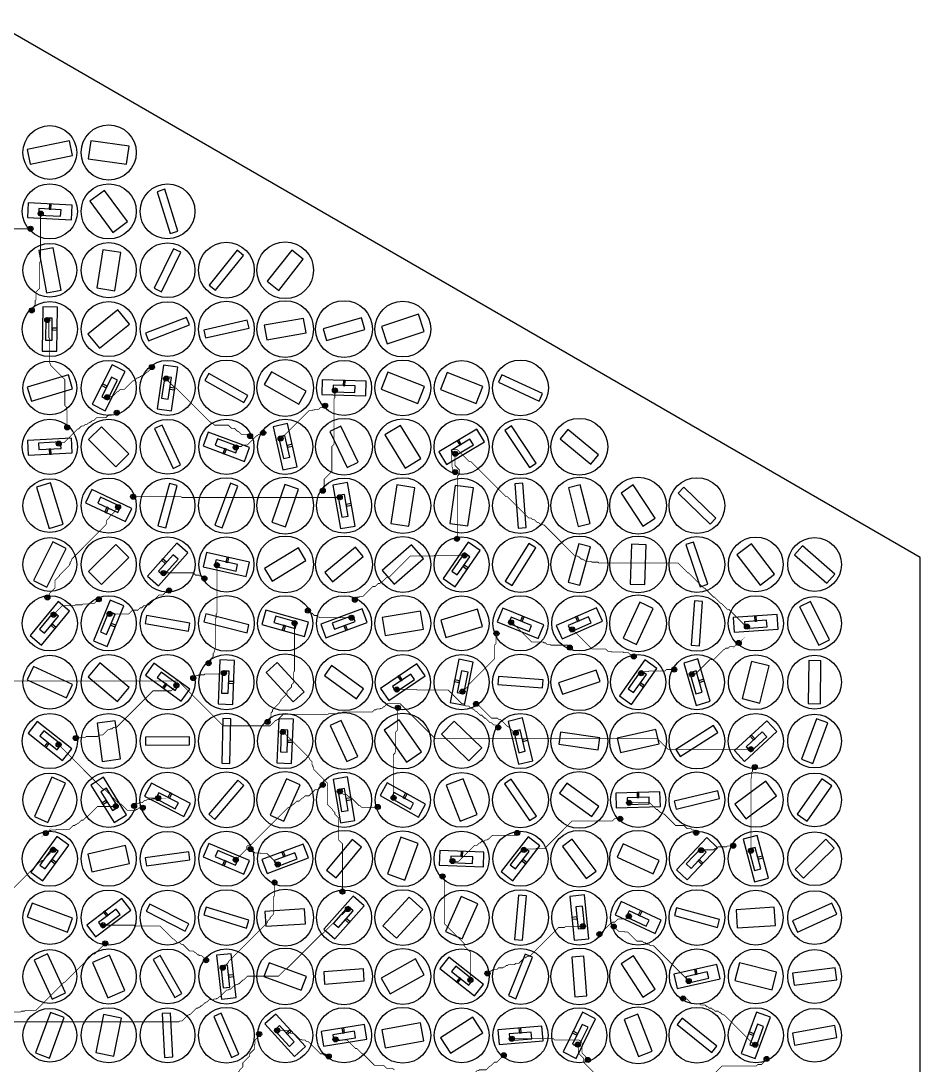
# Model space of a CAD drawing. Header units: millimetres. Extents: x -183 to 183, y -212 to 212.
# Drawn here: x 5.9 to 183.2, y 5.7 to 211.5 of the extents above; entities that cross this region are included whole.
import ezdxf

# ---------------------------------------------------------------- set-up
doc = ezdxf.new("R2010")
doc.units = ezdxf.units.MM
for name, color, linetype in [('ANTIPAD', 8, 'Continuous'), ('BOT_PAD', 40, 'Continuous'), ('BOT_TRACE', 30, 'Continuous'), ('DIODE_SHEET', 6, 'Continuous'), ('OUTLINE', 7, 'Continuous'), ('TOP_DISC', 1, 'Continuous'), ('TOP_ISLAND', 3, 'Continuous'), ('TOP_SLOT', 2, 'Continuous'), ('VIA_DRILL', 5, 'Continuous'), ('VIA_PAD', 4, 'Continuous')]:
    doc.layers.add(name, color=color, linetype=linetype)

msp = doc.modelspace()

# ---------------------------------------------------------------- linework, layer by layer
at = {"layer": 'ANTIPAD'}
for centre in [(9.794, 173.565), (7.783, 170.568), (8.012, 154.472), (11.091, 152.586), (31.734, 143.318), (34.533, 141.038), (67.804, 138.725), (22.87, 137.372), (65.859, 135.684), (24.801, 134.322), (15.036, 131.414), (51.073, 129.725), (53.663, 130.347), (57.093, 129.221), (13.35, 128.222), (48.253, 127.471), (91.539, 126.237), (91.527, 122.627), (65.396, 118.946), (28.028, 117.745), (68.769, 117.661), (25.037, 115.724), (91.881, 109.451), (93.377, 106.165), (34.011, 102.718), (44.547, 104.269), (42.069, 101.644), (35.095, 99.275), (11.121, 97.911), (21.223, 97.538), (71.744, 97.465), (12.328, 94.509), (23.387, 94.648), (62.476, 95.313), (59.857, 92.829), (71.085, 93.915), (102.551, 92.979), (149.06, 92.151), (99.67, 90.804), (114.578, 91.606), (114.113, 88.026), (147.423, 88.934), (126.727, 86.259), (42.901, 84.956), (39.868, 82.016), (45.933, 82.998), (128.193, 82.96), (134.7, 83.671), (138.194, 82.761), (36.553, 80.587), (80.022, 79.765), (92.968, 79.35), (80.223, 76.16), (95.642, 76.925), (54.523, 73.377), (100.016, 72.271), (16.699, 70.192), (57.544, 71.4), (103.465, 71.205), (13.324, 68.91), (149.853, 68.002), (150.6, 64.47), (65.411, 60.968), (68.778, 59.665), (32.977, 58.354), (79.388, 58.409), (125.835, 57.422), (24.587, 56.765), (28.197, 56.822), (29.902, 56.461), (76.258, 56.61), (124.069, 54.273), (10.82, 51.474), (103.77, 51.495), (139.037, 51.531), (146.36, 48.977), (12.225, 48.149), (51.161, 48.319), (105.077, 48.13), (140.032, 48.061), (149.831, 47.984), (48.245, 46.191), (56.522, 45.275), (91.001, 45.94), (89.03, 42.915), (55.887, 41.721), (69.29, 39.924), (70.384, 36.484), (125.762, 35.07), (22.101, 33.303), (116.701, 33.08), (122.778, 33.039), (119.966, 31.54), (22.499, 29.715), (42.398, 26.415), (45.68, 24.912), (94.526, 22.513), (97.898, 23.801), (137.581, 22.289), (136.463, 18.857), (56.409, 12.559), (52.872, 11.839), (67.927, 10.793), (102.671, 10.921), (115.693, 9.768), (150.679, 9.747), (66.596, 7.437), (101.09, 7.676), (117.662, 6.743), (152.943, 6.935)]:
    msp.add_circle(centre, 0.5, dxfattribs=at)
at = {"layer": 'BOT_PAD'}
for centre in [(9.794, 173.565), (7.783, 170.568), (8.012, 154.472), (11.091, 152.586), (31.734, 143.318), (34.533, 141.038), (67.804, 138.725), (22.87, 137.372), (65.859, 135.684), (24.801, 134.322), (15.036, 131.414), (51.073, 129.725), (53.663, 130.347), (13.35, 128.222), (48.253, 127.471), (57.093, 129.221), (91.539, 126.237), (91.527, 122.627), (28.028, 117.745), (65.396, 118.946), (68.769, 117.661), (25.037, 115.724), (91.881, 109.451), (93.377, 106.165), (34.011, 102.718), (44.547, 104.269), (42.069, 101.644), (35.095, 99.275), (11.121, 97.911), (21.223, 97.538), (71.744, 97.465), (12.328, 94.509), (23.387, 94.648), (62.476, 95.313), (59.857, 92.829), (71.085, 93.915), (102.551, 92.979), (99.67, 90.804), (114.578, 91.606), (149.06, 92.151), (147.423, 88.934), (114.113, 88.026), (126.727, 86.259), (42.901, 84.956), (45.933, 82.998), (128.193, 82.96), (134.7, 83.671), (138.194, 82.761), (36.553, 80.587), (39.868, 82.016), (80.022, 79.765), (92.968, 79.35), (80.223, 76.16), (95.642, 76.925), (54.523, 73.377), (100.016, 72.271), (16.699, 70.192), (57.544, 71.4), (103.465, 71.205), (13.324, 68.91), (149.853, 68.002), (150.6, 64.47), (65.411, 60.968), (68.778, 59.665), (32.977, 58.354), (79.388, 58.409), (125.835, 57.422), (24.587, 56.765), (28.197, 56.822), (29.902, 56.461), (76.258, 56.61), (124.069, 54.273), (10.82, 51.474), (103.77, 51.495), (139.037, 51.531), (12.225, 48.149), (51.161, 48.319), (105.077, 48.13), (140.032, 48.061), (146.36, 48.977), (149.831, 47.984), (48.245, 46.191), (56.522, 45.275), (91.001, 45.94), (55.887, 41.721), (89.03, 42.915), (69.29, 39.924), (70.384, 36.484), (125.762, 35.07), (22.101, 33.303), (116.701, 33.08), (122.778, 33.039), (119.966, 31.54), (22.499, 29.715), (42.398, 26.415), (45.68, 24.912), (94.526, 22.513), (97.898, 23.801), (137.581, 22.289), (136.463, 18.857), (56.409, 12.559), (52.872, 11.839), (67.927, 10.793), (102.671, 10.921), (115.693, 9.768), (150.679, 9.747), (66.596, 7.437), (101.09, 7.676), (117.662, 6.743), (152.943, 6.935)]:
    msp.add_circle(centre, 0.3, dxfattribs=at)
at = {"layer": 'BOT_TRACE', "const_width": 0.15}
for points in [[(8.012, 154.472), (7.945, 154.503), (8.245, 154.803), (8.245, 154.953), (8.395, 155.103), (8.395, 155.253), (8.695, 155.553), (8.695, 156.453), (8.845, 156.603), (8.845, 158.103), (9.595, 158.853), (9.595, 163.953), (9.745, 164.103), (9.745, 173.553), (9.794, 173.565)], [(7.783, 170.568), (7.795, 170.553), (-1.655, 170.553)], [(15.036, 131.414), (14.995, 131.403), (14.995, 134.853), (14.845, 135.003), (14.845, 135.453), (14.545, 135.753), (14.545, 140.853), (11.695, 143.703), (11.695, 144.003), (11.545, 144.153), (11.545, 148.953), (11.395, 149.103), (11.395, 152.253), (11.095, 152.553), (11.091, 152.586)], [(31.734, 143.318), (31.795, 143.253), (30.895, 142.353), (30.745, 142.353), (29.995, 141.603), (29.695, 141.603), (29.545, 141.453), (29.395, 141.453), (29.245, 141.303), (29.095, 141.303), (28.945, 141.153), (28.795, 141.153), (28.345, 140.703), (28.195, 140.703), (28.045, 140.553), (27.895, 140.553), (26.245, 138.903), (25.495, 138.903), (25.045, 138.453), (24.895, 138.453), (23.995, 137.553), (22.945, 137.553), (22.795, 137.403), (22.87, 137.372)], [(51.073, 129.725), (51.145, 129.753), (50.845, 130.053), (49.345, 130.053), (48.745, 130.653), (48.595, 130.653), (47.995, 131.253), (47.395, 131.253), (46.795, 131.853), (44.095, 131.853), (43.795, 132.153), (43.645, 132.153), (43.345, 132.453), (43.195, 132.453), (36.445, 139.203), (36.295, 139.203), (34.495, 141.003), (34.533, 141.038)], [(65.396, 118.946), (65.395, 118.953), (65.695, 119.253), (65.695, 121.203), (67.195, 122.703), (67.195, 127.653), (67.645, 128.103), (67.645, 137.103), (67.795, 137.253), (67.795, 138.753), (67.804, 138.725)], [(65.859, 135.684), (65.845, 135.753), (65.395, 135.303), (64.945, 135.303), (64.645, 135.003), (63.895, 135.003), (63.745, 134.853), (63.445, 134.853), (63.295, 134.703), (62.695, 134.703), (57.145, 129.153), (57.093, 129.221)], [(24.801, 134.322), (24.745, 134.253), (24.445, 133.953), (23.245, 133.953), (22.645, 133.353), (20.845, 133.353), (20.245, 132.753), (19.945, 132.753), (19.645, 132.453), (19.495, 132.453), (19.345, 132.303), (19.195, 132.303), (18.895, 132.003), (18.595, 132.003), (18.295, 131.703), (17.845, 131.703), (17.245, 131.103), (17.095, 131.103), (14.395, 128.403), (13.495, 128.403), (13.345, 128.253), (13.35, 128.222)], [(53.663, 130.347), (53.695, 130.353), (53.395, 130.353), (53.095, 130.053), (52.795, 130.053), (52.495, 129.753), (52.345, 129.753), (50.545, 127.953), (49.645, 127.953), (49.345, 127.653), (48.445, 127.653), (48.295, 127.503), (48.253, 127.471)], [(91.527, 122.627), (91.495, 122.553), (91.195, 122.853), (91.195, 123.003), (91.045, 123.153), (91.045, 123.453), (90.895, 123.603), (90.895, 124.653), (90.745, 124.803), (90.745, 126.753), (91.045, 127.053), (91.945, 127.053), (94.345, 124.653), (94.645, 124.653), (101.545, 117.753), (101.845, 117.753), (106.045, 113.553), (106.495, 113.553), (106.795, 113.253), (107.095, 113.253), (107.695, 112.653), (107.995, 112.653), (108.295, 112.353), (108.745, 112.353), (108.895, 112.203), (109.045, 112.203), (115.045, 106.203), (115.195, 106.203), (115.345, 106.053), (115.645, 106.053), (115.795, 105.903), (115.945, 105.903), (116.395, 105.453), (116.695, 105.453), (116.845, 105.303), (116.995, 105.303), (117.295, 105.003), (118.345, 105.003), (118.495, 104.853), (119.695, 104.853), (119.845, 104.703), (135.445, 104.703), (137.395, 102.753), (137.545, 102.753), (140.545, 99.753), (140.695, 99.753), (142.495, 97.953), (142.645, 97.953), (143.845, 96.753), (143.995, 96.753), (145.195, 95.553), (145.495, 95.553), (148.795, 92.253), (148.945, 92.253), (149.095, 92.103), (149.06, 92.151)], [(91.881, 109.451), (91.945, 109.503), (91.945, 121.803), (92.245, 122.103), (92.245, 122.253), (92.395, 122.403), (92.395, 123.003), (91.495, 123.903), (91.495, 126.303), (91.539, 126.237)], [(28.028, 117.745), (28.045, 117.753), (37.495, 117.753), (37.645, 117.603), (68.695, 117.603), (68.769, 117.661)], [(11.121, 97.911), (11.095, 97.953), (11.395, 98.253), (11.395, 98.403), (11.545, 98.553), (11.545, 98.703), (12.595, 99.753), (12.595, 101.253), (13.495, 102.153), (13.495, 102.303), (15.445, 104.253), (15.445, 104.403), (15.595, 104.553), (15.595, 104.853), (15.895, 105.153), (15.895, 105.453), (22.645, 112.203), (22.645, 112.353), (22.795, 112.503), (22.795, 113.103), (23.395, 113.703), (23.395, 113.853), (24.445, 114.903), (24.445, 115.053), (25.045, 115.653), (25.037, 115.724)], [(71.744, 97.465), (71.695, 97.503), (72.145, 97.953), (72.595, 97.953), (72.745, 98.103), (73.345, 98.103), (75.295, 100.053), (75.745, 100.053), (76.345, 100.653), (76.645, 100.653), (76.795, 100.803), (76.945, 100.803), (77.995, 101.853), (78.445, 101.853), (82.645, 106.053), (87.295, 106.053), (87.445, 106.203), (93.445, 106.203), (93.377, 106.165)], [(42.901, 84.956), (42.895, 84.903), (43.345, 85.353), (43.345, 85.803), (43.795, 86.253), (43.795, 86.853), (43.945, 87.003), (43.945, 87.153), (44.095, 87.303), (44.095, 87.603), (44.245, 87.753), (44.245, 93.753), (44.395, 93.903), (44.395, 94.653), (44.545, 94.803), (44.545, 104.253), (44.547, 104.269)], [(42.069, 101.644), (41.995, 101.703), (41.545, 102.153), (41.095, 102.153), (40.945, 102.303), (40.345, 102.303), (39.895, 102.753), (34.045, 102.753), (34.011, 102.718)], [(35.095, 99.275), (35.095, 99.303), (34.645, 98.853), (34.345, 98.853), (33.895, 98.403), (33.145, 98.403), (31.195, 96.453), (30.895, 96.453), (30.745, 96.303), (30.145, 96.303), (29.695, 95.853), (29.395, 95.853), (28.945, 95.403), (27.895, 95.403), (27.145, 94.653), (23.395, 94.653), (23.387, 94.648)], [(21.223, 97.538), (21.295, 97.503), (20.845, 97.053), (20.695, 97.053), (20.395, 96.753), (19.345, 96.753), (19.195, 96.603), (18.145, 96.603), (17.995, 96.453), (16.645, 96.453), (16.495, 96.303), (14.095, 96.303), (12.295, 94.503), (12.328, 94.509)], [(62.476, 95.313), (62.545, 95.253), (62.845, 94.953), (62.995, 94.953), (63.145, 94.803), (63.295, 94.803), (63.745, 94.353), (64.195, 94.353), (64.495, 94.053), (64.645, 94.053), (64.795, 93.903), (71.095, 93.903), (71.085, 93.915)], [(54.523, 73.377), (54.595, 73.353), (55.045, 73.803), (55.045, 74.253), (55.195, 74.403), (55.195, 75.153), (55.495, 75.453), (55.495, 75.753), (56.845, 77.103), (56.845, 77.253), (57.145, 77.553), (57.145, 77.703), (58.345, 78.903), (58.345, 79.353), (59.245, 80.253), (59.245, 80.703), (59.695, 81.153), (59.695, 83.253), (59.845, 83.403), (59.845, 92.853), (59.857, 92.829)], [(114.113, 88.026), (114.145, 88.053), (113.695, 88.503), (110.395, 88.503), (110.245, 88.653), (109.645, 88.653), (109.345, 88.953), (109.045, 88.953), (108.895, 89.103), (106.645, 89.103), (102.895, 92.853), (102.745, 92.853), (102.595, 93.003), (102.551, 92.979)], [(99.67, 90.804), (99.745, 90.753), (99.595, 90.603), (99.595, 88.803), (99.295, 88.503), (99.295, 85.803), (94.045, 80.553), (94.045, 80.403), (92.995, 79.353), (92.968, 79.35)], [(126.727, 86.259), (126.745, 86.253), (126.445, 86.553), (126.295, 86.553), (126.145, 86.703), (125.995, 86.703), (125.695, 87.003), (124.795, 87.003), (124.645, 87.153), (122.395, 87.153), (122.245, 87.303), (121.645, 87.303), (121.195, 87.753), (118.495, 87.753), (114.595, 91.653), (114.578, 91.606)], [(147.423, 88.934), (147.445, 88.953), (146.995, 88.503), (146.845, 88.503), (146.545, 88.203), (145.645, 88.203), (145.345, 87.903), (144.895, 87.903), (144.595, 87.603), (144.445, 87.603), (142.495, 85.653), (141.745, 85.653), (138.895, 82.803), (138.145, 82.803), (138.194, 82.761)], [(39.868, 82.016), (39.895, 82.053), (40.345, 82.503), (40.795, 82.503), (40.945, 82.653), (41.995, 82.653), (42.145, 82.803), (45.745, 82.803), (45.895, 82.953), (45.933, 82.998)], [(134.7, 83.671), (134.695, 83.703), (133.195, 83.703), (132.895, 83.403), (129.745, 83.403), (129.595, 83.253), (128.545, 83.253), (128.245, 82.953), (128.193, 82.96)], [(149.853, 68.002), (149.845, 67.953), (133.495, 67.953), (131.395, 70.053), (87.595, 70.053), (80.695, 76.953), (78.145, 76.953), (77.545, 76.353), (77.395, 76.353), (77.095, 76.053), (76.795, 76.053), (76.645, 75.903), (76.045, 75.903), (75.895, 75.753), (75.595, 75.753), (75.145, 75.303), (69.295, 75.303), (69.145, 75.153), (68.395, 75.153), (68.245, 75.003), (66.595, 75.003), (66.445, 74.853), (57.595, 74.853), (56.545, 73.803), (56.395, 73.803), (56.245, 73.653), (56.095, 73.653), (55.045, 72.603), (45.745, 72.603), (36.895, 81.453), (-12.305, 81.453)], [(16.699, 70.192), (16.645, 70.203), (17.395, 70.203), (17.545, 70.353), (18.595, 70.353), (18.745, 70.503), (20.995, 70.503), (21.295, 70.803), (22.045, 70.803), (23.095, 71.853), (23.395, 71.853), (23.545, 72.003), (23.845, 72.003), (24.145, 72.303), (24.745, 72.303), (31.945, 79.503), (35.545, 79.503), (36.595, 80.553), (36.553, 80.587)], [(100.016, 72.271), (100.045, 72.303), (99.595, 72.753), (99.145, 72.753), (98.695, 73.203), (98.395, 73.203), (97.495, 74.103), (97.345, 74.103), (96.745, 74.703), (96.445, 74.703), (95.695, 75.453), (95.545, 75.453), (95.095, 75.903), (94.945, 75.903), (94.795, 76.053), (94.645, 76.053), (94.195, 76.503), (93.595, 76.503), (93.145, 76.953), (92.845, 76.953), (90.145, 79.653), (83.995, 79.653), (83.845, 79.803), (80.095, 79.803), (80.022, 79.765)], [(80.223, 76.16), (80.245, 76.203), (80.095, 76.053), (80.095, 71.703), (79.795, 71.403), (79.795, 67.503), (79.645, 67.353), (79.645, 67.203), (79.345, 66.903), (79.345, 58.353), (79.388, 58.409)], [(95.642, 76.925), (95.695, 76.953), (95.845, 76.953), (98.695, 74.103), (99.895, 74.103), (100.195, 73.803), (100.495, 73.803), (101.845, 72.453), (101.995, 72.453), (103.045, 71.403), (103.345, 71.403), (103.495, 71.253), (103.465, 71.205)], [(69.29, 39.924), (69.295, 39.903), (69.295, 49.353), (68.545, 50.103), (68.545, 54.453), (67.795, 55.203), (67.795, 55.503), (67.345, 55.953), (67.345, 56.103), (66.295, 57.153), (66.295, 61.353), (63.595, 64.053), (63.595, 64.353), (63.445, 64.503), (63.445, 64.803), (63.295, 64.953), (63.295, 65.553), (62.845, 66.003), (62.845, 66.153), (57.595, 71.403), (57.544, 71.4)], [(29.902, 56.461), (29.845, 56.403), (29.095, 56.403), (28.795, 56.103), (28.645, 56.103), (28.495, 55.953), (26.845, 55.953), (25.645, 57.153), (25.495, 57.153), (25.195, 57.453), (25.045, 57.453), (22.345, 60.153), (22.045, 60.153), (13.345, 68.853), (13.324, 68.91)], [(150.6, 64.47), (150.595, 64.503), (150.145, 64.053), (150.145, 63.603), (149.995, 63.453), (149.995, 62.403), (149.845, 62.253), (149.845, 48.003), (149.831, 47.984)], [(65.411, 60.968), (65.395, 60.903), (64.495, 60.003), (63.895, 60.003), (62.695, 58.803), (61.945, 58.803), (61.495, 58.353), (61.345, 58.353), (60.745, 57.753), (60.295, 57.753), (59.695, 57.153), (59.545, 57.153), (58.945, 56.553), (58.645, 56.553), (51.295, 49.203), (50.995, 49.203), (50.845, 49.053), (50.695, 49.053), (50.395, 48.753), (50.395, 48.303), (48.295, 46.203), (48.245, 46.191)], [(76.258, 56.61), (76.195, 56.553), (73.045, 56.553), (72.745, 56.853), (72.595, 56.853), (71.095, 58.353), (70.945, 58.353), (70.645, 58.653), (70.495, 58.653), (70.045, 59.103), (69.445, 59.103), (68.845, 59.703), (68.778, 59.665)], [(28.197, 56.822), (28.195, 56.853), (28.645, 57.303), (29.095, 57.303), (29.245, 57.453), (29.845, 57.453), (30.295, 57.903), (30.595, 57.903), (30.745, 58.053), (31.345, 58.053), (31.495, 58.203), (32.545, 58.203), (32.695, 58.353), (32.995, 58.353), (32.977, 58.354)], [(10.82, 51.474), (10.795, 51.453), (11.245, 51.903), (11.695, 51.903), (11.845, 52.053), (12.745, 52.053), (12.895, 52.203), (15.445, 52.203), (16.195, 52.953), (16.495, 52.953), (16.645, 53.103), (16.795, 53.103), (17.095, 53.403), (17.245, 53.403), (17.845, 54.003), (18.145, 54.003), (18.745, 54.603), (18.895, 54.603), (20.995, 56.703), (24.595, 56.703), (24.587, 56.765)], [(139.037, 51.531), (139.045, 51.603), (138.595, 52.053), (138.295, 52.053), (137.995, 52.353), (137.245, 52.353), (136.645, 52.953), (134.995, 52.953), (132.745, 55.203), (132.595, 55.203), (132.295, 55.503), (131.995, 55.503), (131.395, 56.103), (131.245, 56.103), (129.895, 57.453), (125.845, 57.453), (125.835, 57.422)], [(124.069, 54.273), (124.045, 54.303), (122.995, 54.303), (122.545, 53.853), (114.595, 53.853), (109.195, 48.453), (107.545, 48.453), (107.395, 48.303), (105.295, 48.303), (105.145, 48.153), (105.077, 48.13)], [(103.77, 51.495), (103.795, 51.453), (103.345, 51.003), (98.845, 51.003), (98.095, 50.253), (97.945, 50.253), (97.795, 50.103), (97.495, 50.103), (97.195, 49.803), (96.745, 49.803), (96.445, 49.503), (96.295, 49.503), (95.845, 49.053), (95.395, 49.053), (92.245, 45.903), (91.045, 45.903), (91.001, 45.94)], [(12.225, 48.149), (12.295, 48.153), (10.195, 46.053), (10.045, 46.053), (9.745, 45.753), (9.595, 45.753), (0.295, 36.453)], [(51.161, 48.319), (51.145, 48.303), (51.595, 47.853), (51.745, 47.853), (52.045, 47.553), (53.095, 47.553), (53.245, 47.403), (54.445, 47.403), (56.545, 45.303), (56.522, 45.275)], [(146.36, 48.977), (146.395, 48.903), (145.195, 48.903), (145.045, 48.753), (143.395, 48.753), (143.245, 48.603), (143.095, 48.603), (142.945, 48.453), (142.795, 48.453), (142.495, 48.153), (140.245, 48.153), (140.095, 48.003), (140.032, 48.061)], [(55.887, 41.721), (55.945, 41.703), (55.945, 39.153), (55.645, 38.853), (55.645, 35.403), (55.045, 34.803), (55.045, 34.653), (54.445, 34.053), (54.445, 33.753), (46.795, 26.103), (46.795, 25.953), (45.745, 24.903), (45.68, 24.912)], [(89.03, 42.915), (89.095, 42.903), (89.395, 42.603), (89.395, 33.603), (93.295, 29.703), (93.295, 29.253), (94.495, 28.053), (94.495, 22.503), (94.526, 22.513)], [(70.384, 36.484), (70.345, 36.453), (69.295, 35.403), (69.145, 35.403), (65.395, 31.653), (65.245, 31.653), (58.345, 24.753), (58.195, 24.753), (56.695, 23.253), (50.545, 23.253), (49.795, 22.503), (49.645, 22.503), (48.895, 21.753), (48.745, 21.753), (48.595, 21.603), (48.295, 21.603), (47.995, 21.303), (47.845, 21.303), (47.245, 20.703), (46.945, 20.703), (46.795, 20.553), (46.495, 20.553), (45.145, 19.203), (44.995, 19.203), (44.695, 18.903), (44.545, 18.903), (44.395, 18.753), (43.945, 18.753), (43.795, 18.603), (43.045, 18.603), (42.595, 18.153), (42.445, 18.153), (42.295, 18.003), (42.145, 18.003), (41.545, 17.403), (41.395, 17.403), (41.095, 17.103), (40.945, 17.103), (40.795, 16.953), (40.495, 16.953), (39.295, 15.753), (39.145, 15.753), (38.995, 15.603), (38.845, 15.603), (37.645, 14.403), (37.195, 14.403), (37.045, 14.253), (3.145, 14.253)], [(119.966, 31.54), (119.995, 31.503), (122.245, 33.753), (122.395, 33.753), (122.545, 33.903), (122.995, 33.903), (123.595, 34.503), (125.095, 34.503), (125.695, 35.103), (125.762, 35.07)], [(42.398, 26.415), (42.445, 26.403), (41.545, 27.303), (41.095, 27.303), (40.945, 27.453), (40.795, 27.453), (40.345, 27.903), (40.195, 27.903), (39.895, 28.203), (39.145, 28.203), (37.795, 29.553), (37.495, 29.553), (37.195, 29.853), (36.745, 29.853), (35.995, 30.603), (35.845, 30.603), (33.295, 33.153), (28.345, 33.153), (28.195, 33.303), (22.045, 33.303), (22.101, 33.303)], [(97.898, 23.801), (97.945, 23.853), (98.245, 24.153), (98.395, 24.153), (98.545, 24.303), (98.695, 24.303), (98.995, 24.603), (99.745, 24.603), (100.045, 24.903), (100.945, 24.903), (101.095, 25.053), (101.245, 25.053), (101.545, 25.353), (101.845, 25.353), (101.995, 25.503), (103.195, 25.503), (103.495, 25.803), (104.095, 25.803), (105.145, 26.853), (105.295, 26.853), (105.445, 27.003), (105.595, 27.003), (105.745, 27.153), (106.195, 27.153), (111.895, 32.853), (113.095, 32.853), (113.245, 33.003), (116.545, 33.003), (116.695, 33.153), (116.701, 33.08)], [(122.778, 33.039), (122.845, 33.003), (123.745, 32.103), (124.795, 32.103), (124.945, 31.953), (125.545, 31.953), (127.345, 30.153), (128.395, 30.153), (128.695, 29.853), (128.995, 29.853), (129.295, 29.553), (129.745, 29.553), (130.045, 29.253), (130.645, 29.253), (137.545, 22.353), (137.581, 22.289)], [(22.499, 29.715), (22.495, 29.703), (20.395, 27.603), (20.095, 27.603), (14.545, 22.053), (14.395, 22.053), (8.845, 16.503), (6.745, 16.503), (6.595, 16.353), (5.995, 16.353), (5.845, 16.203), (3.595, 16.203)], [(136.463, 18.857), (136.495, 18.903), (136.945, 18.903), (137.095, 18.753), (137.245, 18.753), (138.145, 17.853), (139.645, 17.853), (139.945, 17.553), (140.845, 17.553), (141.145, 17.253), (141.295, 17.253), (141.595, 16.953), (142.045, 16.953), (142.345, 16.653), (142.495, 16.653), (142.795, 16.353), (143.395, 16.353), (143.695, 16.053), (143.845, 16.053), (144.145, 15.753), (144.295, 15.753), (144.445, 15.603), (144.595, 15.603), (150.295, 9.903), (150.595, 9.903), (150.745, 9.753), (150.679, 9.747)], [(66.596, 7.437), (66.595, 7.503), (66.295, 7.503), (65.845, 7.953), (64.945, 7.953), (62.545, 10.353), (62.245, 10.353), (61.945, 10.653), (61.345, 10.653), (61.195, 10.803), (60.895, 10.803), (59.845, 11.853), (59.695, 11.853), (59.545, 12.003), (59.095, 12.003), (58.945, 12.153), (58.795, 12.153), (58.345, 12.603), (56.395, 12.603), (56.409, 12.559)], [(52.872, 11.839), (52.945, 11.853), (52.495, 11.403), (52.495, 11.103), (52.045, 10.653), (52.045, 9.903), (51.895, 9.753), (51.895, 8.853), (50.995, 7.953), (50.995, 7.503), (49.645, 6.153), (49.645, 5.403), (49.045, 4.803), (49.045, 4.653), (48.445, 4.053), (48.445, 3.903), (46.795, 2.253), (46.795, 1.803), (46.852, 1.801)], [(79.544, 4.859), (79.495, 4.803), (79.195, 5.103), (77.995, 5.103), (77.395, 5.703), (75.595, 5.703), (73.345, 7.953), (73.195, 7.953), (72.145, 9.003), (71.845, 9.003), (70.195, 10.653), (68.095, 10.653), (67.945, 10.803), (67.927, 10.793)], [(117.662, 6.743), (117.595, 6.753), (117.295, 7.053), (117.295, 7.353), (116.545, 8.103), (116.545, 10.053), (116.395, 10.203), (116.395, 10.353), (116.245, 10.503), (116.095, 10.503), (115.945, 10.653), (111.145, 10.653), (110.845, 10.953), (102.745, 10.953), (102.671, 10.921)], [(122.499, 0.577), (122.545, 0.603), (116.845, 6.303), (116.845, 7.053), (115.795, 8.103), (115.795, 9.603), (115.645, 9.753), (115.693, 9.768)], [(101.09, 7.676), (101.095, 7.653), (99.745, 6.303), (99.295, 6.303), (98.545, 5.553), (98.395, 5.553), (97.645, 4.803), (96.295, 4.803), (96.145, 4.653), (95.845, 4.653), (95.395, 4.203), (95.245, 4.203), (94.795, 3.753), (94.645, 3.753), (94.045, 3.153), (93.745, 3.153), (91.945, 1.353), (91.495, 1.353), (91.345, 1.203), (91.332, 1.137)], [(152.943, 6.935), (152.995, 6.903), (151.945, 5.853), (151.195, 5.853), (150.895, 5.553), (144.145, 5.553), (137.845, -0.747), (137.545, -0.747), (137.511, -0.773)]]:
    msp.add_lwpolyline(points, dxfattribs=at)
at = {"layer": 'DIODE_SHEET'}
for points in [[(11.449, 174.459), (11.799, 174.44), (11.852, 175.439), (11.502, 175.457)], [(12.052, 150.97), (12.048, 150.62), (13.048, 150.608), (13.052, 150.958)], [(22.719, 139.247), (22.877, 139.559), (21.985, 140.011), (21.827, 139.698)], [(69.439, 139.655), (69.789, 139.644), (69.82, 140.644), (69.47, 140.655)], [(35.271, 139.308), (35.22, 138.962), (36.209, 138.817), (36.26, 139.163)], [(58.401, 127.869), (58.477, 127.528), (59.453, 127.747), (59.376, 128.088)], [(92.42, 127.898), (92.721, 128.076), (92.212, 128.937), (91.91, 128.758)], [(11.798, 127.16), (11.449, 127.141), (11.501, 126.143), (11.85, 126.161)], [(46.406, 127.117), (46.078, 127.24), (45.727, 126.304), (46.055, 126.181)], [(23.167, 115.518), (22.85, 115.667), (22.426, 114.762), (22.743, 114.613)], [(70.013, 116.25), (70.074, 115.906), (71.058, 116.079), (70.998, 116.424)], [(34.348, 104.569), (34.58, 104.83), (33.834, 105.495), (33.601, 105.234)], [(46.327, 104.877), (46.668, 104.801), (46.885, 105.777), (46.544, 105.853)], [(93.27, 104.288), (93.07, 104), (93.893, 103.431), (94.092, 103.719)], [(12.058, 92.648), (11.835, 92.378), (12.605, 91.74), (12.828, 92.01)], [(23.683, 92.791), (23.55, 92.467), (24.474, 92.087), (24.608, 92.41)], [(104.407, 93.283), (104.732, 93.151), (105.108, 94.077), (104.784, 94.209)], [(115.66, 93.143), (115.982, 93.282), (115.584, 94.2), (115.263, 94.061)], [(150.595, 93.237), (150.944, 93.261), (150.877, 94.258), (150.528, 94.235)], [(58.047, 92.319), (57.71, 92.414), (57.439, 91.451), (57.776, 91.357)], [(69.92, 92.439), (69.592, 92.317), (69.939, 91.379), (70.268, 91.501)], [(80.803, 81.475), (81.093, 81.671), (80.533, 82.5), (80.243, 82.304)], [(34.678, 80.733), (34.395, 80.938), (33.809, 80.127), (34.093, 79.922)], [(46.856, 81.359), (46.844, 81.009), (47.843, 80.974), (47.855, 81.323)], [(92.324, 81.117), (92.393, 81.46), (91.413, 81.658), (91.344, 81.315)], [(128.069, 81.083), (127.867, 80.798), (128.684, 80.221), (128.886, 80.507)], [(139.583, 81.494), (139.681, 81.158), (140.641, 81.437), (140.543, 81.773)], [(104.796, 69.876), (104.879, 69.536), (105.85, 69.772), (105.768, 70.112)], [(150.366, 69.811), (150.623, 70.049), (149.944, 70.783), (149.687, 70.546)], [(11.458, 69.139), (11.183, 69.356), (10.563, 68.572), (10.837, 68.355)], [(58.457, 69.756), (58.442, 69.407), (59.442, 69.365), (59.456, 69.715)], [(22.909, 57.614), (22.725, 57.912), (21.875, 57.386), (22.059, 57.088)], [(34.853, 58.48), (35.163, 58.318), (35.626, 59.205), (35.316, 59.366)], [(70.014, 58.248), (70.073, 57.903), (71.059, 58.071), (71, 58.416)], [(81.268, 58.478), (81.573, 58.307), (82.062, 59.179), (81.757, 59.35)], [(127.413, 58.445), (127.763, 58.455), (127.736, 59.454), (127.386, 59.445)], [(57.677, 46.759), (58.005, 46.883), (57.651, 47.818), (57.324, 47.695)], [(92.643, 46.857), (92.993, 46.843), (93.032, 47.842), (92.682, 47.856)], [(12.066, 46.275), (11.859, 45.993), (12.666, 45.401), (12.873, 45.683)], [(46.385, 45.917), (46.063, 46.054), (45.671, 45.134), (45.993, 44.997)], [(104.862, 46.261), (104.647, 45.985), (105.436, 45.37), (105.651, 45.646)], [(139.648, 46.22), (139.408, 45.964), (140.138, 45.28), (140.377, 45.535)], [(151.19, 46.685), (151.28, 46.346), (152.246, 46.603), (152.157, 46.941)], [(22.789, 35.053), (23.068, 35.264), (22.464, 36.061), (22.185, 35.85)], [(127.631, 35.282), (127.948, 35.134), (128.37, 36.041), (128.053, 36.189)], [(70.053, 34.633), (69.821, 34.371), (70.569, 33.708), (70.801, 33.97)], [(115.569, 34.582), (115.535, 34.93), (114.54, 34.833), (114.574, 34.485)], [(46.828, 23.423), (46.866, 23.075), (47.86, 23.183), (47.822, 23.531)], [(92.659, 22.738), (92.384, 22.955), (91.764, 22.17), (92.039, 21.953)], [(138.93, 23.6), (139.271, 23.678), (139.05, 24.653), (138.709, 24.575)], [(58.215, 12.032), (58.451, 11.774), (59.19, 12.447), (58.954, 12.706)], [(69.355, 12.016), (69.701, 12.072), (69.541, 13.059), (69.196, 13.003)], [(104.188, 12.034), (104.536, 12.063), (104.452, 13.06), (104.103, 13.03)], [(115.519, 11.641), (115.673, 11.955), (114.775, 12.395), (114.621, 12.081)], [(150.317, 11.592), (150.439, 11.92), (149.501, 12.268), (149.38, 11.94)]]:
    msp.add_lwpolyline(points, close=True, dxfattribs=at)
at = {"layer": 'OUTLINE'}
msp.add_lwpolyline([(0, 211.547), (-183.205, 105.774), (-183.205, -105.774), (0, -211.547), (183.205, -105.774), (183.205, 105.774)], close=True, dxfattribs=at)
at = {"layer": 'TOP_DISC'}
for centre, radius in [((11.6, 185.6), 5.3), ((23.2, 185.6), 5.435), ((11.6, 174), 5.435), ((23.2, 174), 5.435), ((34.8, 174), 5.4), ((11.6, 162.4), 5.3), ((23.2, 162.4), 5.435), ((34.8, 162.4), 5.4), ((46.4, 162.4), 5.5), ((58, 162.4), 5.6), ((11.6, 150.8), 5.435), ((23.2, 150.8), 5.435), ((34.8, 150.8), 5.4), ((46.4, 150.8), 5.5), ((58, 150.8), 5.6), ((69.6, 150.8), 5.6), ((81.2, 150.8), 5.5), ((11.6, 139.2), 5.3), ((23.2, 139.2), 5.435), ((34.8, 139.2), 5.435), ((46.4, 139.2), 5.5), ((58, 139.2), 5.6), ((69.6, 139.2), 5.435), ((81.2, 139.2), 5.5), ((92.8, 139.2), 5.4), ((104.4, 139.2), 5.5), ((11.6, 127.6), 5.435), ((23.2, 127.6), 5.435), ((34.8, 127.6), 5.4), ((46.4, 127.6), 5.435), ((58, 127.6), 5.435), ((69.6, 127.6), 5.6), ((81.2, 127.6), 5.5), ((92.8, 127.6), 5.435), ((104.4, 127.6), 5.5), ((116, 127.6), 5.6), ((23.2, 116), 5.435), ((46.4, 116), 5.5), ((58, 116), 5.6), ((69.6, 116), 5.435), ((81.2, 116), 5.5), ((104.4, 116), 5.5), ((116, 116), 5.6), ((127.6, 116), 5.6), ((139.2, 116), 5.5), ((11.6, 116), 5.3), ((34.8, 116), 5.4), ((92.8, 116), 5.4), ((11.6, 104.4), 5.3), ((23.2, 104.4), 5.435), ((34.8, 104.4), 5.435), ((46.4, 104.4), 5.435), ((58, 104.4), 5.6), ((69.6, 104.4), 5.6), ((81.2, 104.4), 5.5), ((92.8, 104.4), 5.435), ((104.4, 104.4), 5.5), ((116, 104.4), 5.6), ((127.6, 104.4), 5.6), ((139.2, 104.4), 5.5), ((150.8, 104.4), 5.4), ((162.4, 104.4), 5.3), ((11.6, 92.8), 5.435), ((23.2, 92.8), 5.435), ((34.8, 92.8), 5.4), ((46.4, 92.8), 5.5), ((58, 92.8), 5.435), ((69.6, 92.8), 5.435), ((81.2, 92.8), 5.5), ((92.8, 92.8), 5.4), ((104.4, 92.8), 5.435), ((116, 92.8), 5.435), ((127.6, 92.8), 5.6), ((139.2, 92.8), 5.5), ((150.8, 92.8), 5.435), ((162.4, 92.8), 5.3), ((11.6, 81.2), 5.3), ((23.2, 81.2), 5.435), ((34.8, 81.2), 5.435), ((46.4, 81.2), 5.435), ((58, 81.2), 5.6), ((69.6, 81.2), 5.6), ((81.2, 81.2), 5.435), ((92.8, 81.2), 5.435), ((104.4, 81.2), 5.5), ((116, 81.2), 5.6), ((127.6, 81.2), 5.435), ((139.2, 81.2), 5.435), ((150.8, 81.2), 5.4), ((162.4, 81.2), 5.3), ((11.6, 69.6), 5.435), ((23.2, 69.6), 5.435), ((34.8, 69.6), 5.4), ((46.4, 69.6), 5.5), ((58, 69.6), 5.435), ((69.6, 69.6), 5.6), ((81.2, 69.6), 5.5), ((92.8, 69.6), 5.4), ((104.4, 69.6), 5.435), ((116, 69.6), 5.6), ((127.6, 69.6), 5.6), ((139.2, 69.6), 5.5), ((150.8, 69.6), 5.435), ((162.4, 69.6), 5.3), ((11.6, 58), 5.3), ((23.2, 58), 5.435), ((34.8, 58), 5.435), ((46.4, 58), 5.5), ((58, 58), 5.6), ((69.6, 58), 5.435), ((81.2, 58), 5.435), ((92.8, 58), 5.4), ((104.4, 58), 5.5), ((116, 58), 5.6), ((127.6, 58), 5.435), ((139.2, 58), 5.5), ((150.8, 58), 5.4), ((162.4, 58), 5.3), ((11.6, 46.4), 5.435), ((23.2, 46.4), 5.435), ((34.8, 46.4), 5.4), ((46.4, 46.4), 5.435), ((58, 46.4), 5.435), ((69.6, 46.4), 5.6), ((81.2, 46.4), 5.5), ((92.8, 46.4), 5.435), ((104.4, 46.4), 5.435), ((116, 46.4), 5.6), ((127.6, 46.4), 5.6), ((139.2, 46.4), 5.435), ((150.8, 46.4), 5.435), ((162.4, 46.4), 5.3), ((11.6, 34.8), 5.3), ((23.2, 34.8), 5.435), ((34.8, 34.8), 5.4), ((46.4, 34.8), 5.5), ((58, 34.8), 5.6), ((69.6, 34.8), 5.435), ((81.2, 34.8), 5.5), ((92.8, 34.8), 5.4), ((104.4, 34.8), 5.5), ((116, 34.8), 5.435), ((127.6, 34.8), 5.435), ((139.2, 34.8), 5.5), ((150.8, 34.8), 5.4), ((162.4, 34.8), 5.3), ((11.6, 23.2), 5.3), ((23.2, 23.2), 5.435), ((34.8, 23.2), 5.4), ((46.4, 23.2), 5.435), ((58, 23.2), 5.6), ((69.6, 23.2), 5.6), ((81.2, 23.2), 5.5), ((92.8, 23.2), 5.435), ((104.4, 23.2), 5.5), ((116, 23.2), 5.6), ((127.6, 23.2), 5.6), ((139.2, 23.2), 5.435), ((150.8, 23.2), 5.4), ((162.4, 23.2), 5.3), ((11.6, 11.6), 5.3), ((23.2, 11.6), 5.435), ((34.8, 11.6), 5.4), ((46.4, 11.6), 5.5), ((58, 11.6), 5.435), ((69.6, 11.6), 5.435), ((81.2, 11.6), 5.5), ((92.8, 11.6), 5.4), ((104.4, 11.6), 5.435), ((116, 11.6), 5.435), ((127.6, 11.6), 5.6), ((139.2, 11.6), 5.5), ((150.8, 11.6), 5.435), ((162.4, 11.6), 5.3)]:
    msp.add_circle(centre, radius, dxfattribs=at)
at = {"layer": 'TOP_ISLAND'}
for points in [[(9.384, 173.267), (13.726, 173.036), (13.795, 174.334), (9.453, 174.565)], [(10.775, 152.984), (10.725, 148.636), (12.025, 148.621), (12.075, 152.969)], [(22.977, 136.876), (24.94, 140.756), (23.78, 141.343), (21.817, 137.463)], [(34.274, 141.474), (33.644, 137.172), (34.93, 136.984), (35.56, 141.286)], [(67.401, 138.418), (71.747, 138.283), (71.787, 139.582), (67.441, 139.717)], [(56.694, 129.535), (57.647, 125.293), (58.915, 125.577), (57.963, 129.82)], [(13.727, 128.562), (9.385, 128.335), (9.452, 127.037), (13.795, 127.264)], [(48.734, 127.633), (44.663, 129.159), (44.206, 127.942), (48.278, 126.415)], [(91.363, 125.761), (95.104, 127.977), (94.441, 129.095), (90.7, 126.879)], [(25.529, 115.846), (21.593, 117.693), (21.041, 116.516), (24.977, 114.669)], [(68.386, 117.994), (69.14, 113.712), (70.42, 113.937), (69.666, 118.219)], [(33.988, 102.211), (36.881, 105.458), (35.91, 106.322), (33.018, 103.076)], [(44.093, 104.042), (48.338, 103.098), (48.62, 104.368), (44.375, 105.311)], [(93.338, 106.671), (90.864, 103.096), (91.933, 102.356), (94.407, 105.932)], [(12.333, 95.016), (9.558, 91.668), (10.559, 90.839), (13.334, 94.187)], [(23.241, 95.134), (21.587, 91.113), (22.789, 90.618), (24.443, 94.639)], [(60.323, 93.03), (56.137, 94.206), (55.785, 92.955), (59.971, 91.779)], [(71.344, 94.352), (67.266, 92.842), (67.718, 91.623), (71.795, 93.133)], [(102.066, 92.831), (106.094, 91.194), (106.583, 92.398), (102.555, 94.035)], [(114.343, 91.156), (118.333, 92.885), (117.816, 94.077), (113.826, 92.348)], [(148.688, 91.806), (153.026, 92.098), (152.939, 93.395), (148.601, 93.103)], [(37.06, 80.616), (33.536, 83.162), (32.774, 82.109), (36.299, 79.562)], [(45.628, 83.403), (45.473, 79.057), (46.773, 79.011), (46.927, 83.357)], [(79.874, 79.279), (83.477, 81.712), (82.75, 82.79), (79.147, 80.356)], [(93.204, 78.901), (94.062, 83.163), (92.788, 83.42), (91.93, 79.158)], [(128.159, 83.466), (125.652, 79.914), (126.714, 79.164), (129.221, 82.717)], [(137.776, 83.05), (138.992, 78.875), (140.24, 79.238), (139.024, 83.413)], [(13.832, 68.917), (10.424, 71.616), (9.616, 70.597), (13.025, 67.897)], [(57.24, 71.807), (57.061, 67.463), (58.36, 67.409), (58.539, 71.754)], [(103.061, 71.512), (104.087, 67.287), (105.35, 67.594), (104.324, 71.819)], [(149.781, 67.5), (152.973, 70.452), (152.09, 71.407), (148.899, 68.454)], [(25.066, 56.598), (22.779, 60.296), (21.674, 59.612), (23.961, 55.914)], [(68.396, 60), (69.128, 55.714), (70.409, 55.933), (69.678, 60.219)], [(32.479, 58.252), (36.334, 56.241), (36.936, 57.393), (33.081, 59.405)], [(78.888, 58.322), (82.68, 56.195), (83.316, 57.329), (79.524, 59.456)], [(125.45, 57.092), (129.796, 57.209), (129.761, 58.508), (125.415, 58.391)], [(12.2, 48.656), (9.629, 45.15), (10.677, 44.381), (13.249, 47.887)], [(48.733, 46.331), (44.732, 48.033), (44.223, 46.837), (48.224, 45.135)], [(56.267, 44.836), (60.334, 46.373), (59.875, 47.589), (55.807, 46.053)], [(105.067, 48.637), (102.393, 45.208), (103.418, 44.409), (106.092, 47.838)], [(140.068, 48.567), (137.093, 45.396), (138.04, 44.507), (141.016, 47.677)], [(149.421, 48.283), (150.536, 44.081), (151.793, 44.414), (150.677, 48.617)], [(90.594, 45.636), (94.939, 45.465), (94.99, 46.764), (90.645, 46.935)], [(21.98, 32.81), (25.446, 35.435), (24.661, 36.472), (21.195, 33.846)], [(70.405, 36.991), (67.522, 33.736), (68.495, 32.874), (71.378, 36.129)], [(117.057, 32.719), (116.634, 37.046), (115.341, 36.92), (115.764, 32.593)], [(125.27, 34.946), (129.213, 33.113), (129.761, 34.291), (125.818, 36.125)], [(45.319, 25.269), (45.791, 20.947), (47.083, 21.088), (46.612, 25.41)], [(95.033, 22.52), (91.62, 25.214), (90.815, 24.194), (94.228, 21.5)], [(137.268, 21.89), (141.508, 22.852), (141.221, 24.12), (136.98, 23.158)], [(55.908, 12.635), (58.836, 9.42), (59.797, 10.296), (56.869, 13.51)], [(67.59, 10.414), (71.882, 11.108), (71.674, 12.391), (67.382, 11.697)], [(115.806, 9.274), (117.72, 13.178), (116.553, 13.75), (114.639, 9.846)], [(150.842, 9.266), (152.352, 13.343), (151.133, 13.795), (149.623, 9.718)], [(102.306, 10.569), (106.638, 10.937), (106.528, 12.232), (102.196, 11.864)]]:
    msp.add_lwpolyline(points, close=True, dxfattribs=at)
at = {"layer": 'TOP_SLOT'}
for points in [[(7.739, 183.326), (16.045, 185.034), (15.461, 187.874), (7.155, 186.166)], [(27.221, 186.843), (19.689, 187.921), (19.179, 184.357), (26.711, 183.279)], [(26.903, 172), (22.398, 178.132), (19.497, 176), (24.002, 169.868)], [(36.851, 170.115), (34.276, 178.362), (32.749, 177.885), (35.324, 169.638)], [(7.181, 172.783), (15.865, 172.321), (16.019, 175.217), (7.335, 175.679)], [(13.805, 158.499), (12.245, 166.834), (9.395, 166.301), (10.955, 157.966)], [(24.388, 158.362), (25.568, 165.879), (22.012, 166.438), (20.832, 158.921)], [(33.637, 158.163), (37.403, 165.94), (35.963, 166.637), (32.197, 158.86)], [(44.274, 158.466), (49.775, 165.334), (48.526, 166.334), (43.025, 159.466)], [(56.72, 158.421), (61.561, 164.588), (59.28, 166.379), (54.439, 160.212)], [(10.201, 155.165), (10.1, 146.469), (12.999, 146.435), (13.1, 155.131)], [(21.371, 147.009), (27.291, 151.79), (25.029, 154.591), (19.109, 149.81)], [(31.066, 148.485), (39.115, 151.624), (38.534, 153.115), (30.485, 149.976)], [(42.285, 149.049), (50.868, 150.99), (50.515, 152.551), (41.932, 150.61)], [(54.39, 148.694), (62.112, 150.05), (61.61, 152.906), (53.888, 151.55)], [(66.16, 148.571), (73.699, 150.722), (73.04, 153.029), (65.501, 150.878)], [(78.105, 147.887), (85.42, 150.293), (84.295, 153.713), (76.98, 151.307)], [(22.532, 134.666), (26.456, 142.426), (23.868, 143.734), (19.944, 135.974)], [(33.995, 143.712), (32.735, 135.108), (35.605, 134.688), (36.865, 143.292)], [(50.619, 137.716), (42.974, 142.074), (42.181, 140.684), (49.826, 136.326)], [(62.128, 138.543), (55.294, 142.385), (53.872, 139.857), (60.706, 136.015)], [(85.441, 139.472), (78.271, 142.28), (76.959, 138.928), (84.129, 136.12)], [(96.975, 139.511), (89.927, 142.245), (88.625, 138.889), (95.673, 136.155)], [(7.954, 136.595), (16.078, 139.026), (15.246, 141.805), (7.122, 139.374)], [(65.209, 137.885), (73.901, 137.616), (73.991, 140.515), (65.299, 140.784)], [(108.728, 138.074), (100.745, 141.778), (100.072, 140.326), (108.055, 136.622)], [(37.34, 124.015), (33.712, 131.857), (32.26, 131.185), (35.888, 123.343)], [(55.633, 131.525), (57.538, 123.04), (60.367, 123.675), (58.462, 132.16)], [(84.751, 125.266), (80.714, 131.822), (77.649, 129.934), (81.686, 123.378)], [(27.164, 126.187), (21.778, 131.562), (19.236, 129.013), (24.622, 123.638)], [(50.98, 127.431), (42.838, 130.484), (41.82, 127.769), (49.962, 124.716)], [(72.382, 124.589), (68.98, 131.652), (66.818, 130.611), (70.22, 123.548)], [(89.798, 124.137), (97.28, 128.568), (95.802, 131.063), (88.32, 126.632)], [(107.505, 124.381), (102.627, 131.706), (101.295, 130.819), (106.173, 123.494)], [(119.78, 126.014), (113.755, 131.03), (112.22, 129.186), (118.245, 124.17)], [(15.866, 129.275), (7.182, 128.821), (7.334, 125.925), (16.018, 126.379)], [(14.233, 112.374), (11.739, 120.479), (8.967, 119.626), (11.461, 111.521)], [(34.434, 111.622), (36.709, 119.957), (35.166, 120.378), (32.891, 112.043)], [(45.605, 111.599), (48.694, 119.839), (47.195, 120.401), (44.106, 112.161)], [(58.088, 111.821), (60.653, 119.23), (57.912, 120.179), (55.347, 112.77)], [(67.418, 120.031), (68.926, 111.466), (71.782, 111.969), (70.274, 120.534)], [(82.403, 111.924), (83.557, 119.537), (79.997, 120.076), (78.843, 112.463)], [(94.05, 112.004), (95.115, 119.489), (91.55, 119.996), (90.485, 112.511)], [(105.529, 111.673), (104.866, 120.448), (103.271, 120.327), (103.934, 111.552)], [(118.13, 112.497), (116.196, 120.095), (113.87, 119.503), (115.804, 111.905)], [(130.971, 113.529), (126.648, 120.07), (124.229, 118.471), (128.552, 111.93)], [(142.915, 113.511), (136.599, 119.638), (135.485, 118.489), (141.801, 112.362)], [(27.752, 115.466), (19.879, 119.159), (18.648, 116.534), (26.521, 112.841)], [(10.989, 99.961), (14.801, 107.536), (12.211, 108.839), (8.399, 101.264)], [(21.768, 100.442), (27.168, 105.803), (24.632, 108.358), (19.232, 102.997)], [(32.99, 100.189), (38.775, 106.681), (36.61, 108.611), (30.825, 102.119)], [(55.403, 101.125), (62.103, 105.197), (60.597, 107.675), (53.897, 103.603)], [(67.346, 100.976), (73.385, 105.976), (71.854, 107.824), (65.815, 102.824)], [(79.489, 100.51), (85.283, 105.581), (82.911, 108.29), (77.117, 103.219)], [(94.082, 108.801), (89.133, 101.65), (91.518, 99.999), (96.467, 107.15)], [(102.739, 100.248), (107.417, 107.702), (106.061, 108.552), (101.383, 101.098)], [(116.11, 100.302), (118.203, 107.857), (115.89, 108.498), (113.797, 100.943)], [(128.896, 100.426), (129.202, 108.26), (126.304, 108.374), (125.998, 100.54)], [(141.372, 100.491), (138.543, 108.824), (137.028, 108.309), (139.857, 99.976)], [(154.52, 102.479), (149.947, 108.499), (147.08, 106.321), (151.653, 100.301)], [(166.385, 102.519), (159.992, 108.09), (158.415, 106.281), (164.808, 100.71)], [(41.841, 103.928), (50.33, 102.041), (50.959, 104.872), (42.47, 106.759)], [(13.258, 97.073), (7.709, 90.377), (9.942, 88.527), (15.491, 95.223)], [(23.513, 97.373), (20.205, 89.33), (22.887, 88.227), (26.195, 96.27)], [(127.253, 88.635), (130.574, 95.737), (127.947, 96.965), (124.626, 89.863)], [(139.678, 88.353), (140.318, 97.13), (138.722, 97.247), (138.082, 88.47)], [(165.353, 89.529), (161.599, 97.133), (159.447, 96.071), (163.201, 88.467)], [(62.578, 93.02), (54.206, 95.372), (53.422, 92.58), (61.794, 90.228)], [(73.174, 95.67), (65.019, 92.65), (66.026, 89.93), (74.181, 92.95)], [(77.705, 90.381), (85.297, 91.669), (84.695, 95.219), (77.103, 93.931)], [(89.704, 89.982), (96.939, 92.173), (95.896, 95.618), (88.661, 93.427)], [(99.826, 93.094), (107.882, 89.82), (108.974, 92.506), (100.918, 95.78)], [(112.587, 89.74), (120.566, 93.199), (119.413, 95.86), (111.434, 92.401)], [(39.193, 92.833), (30.686, 94.342), (30.407, 92.767), (38.914, 91.258)], [(50.863, 92.51), (42.325, 94.642), (41.937, 93.09), (50.475, 90.958)], [(146.56, 91.06), (155.236, 91.646), (155.04, 94.54), (146.364, 93.954)], [(27.268, 80.122), (21.454, 85.029), (19.132, 82.278), (24.946, 77.371)], [(39.173, 79.829), (32.125, 84.922), (30.427, 82.571), (37.475, 77.478)], [(45.105, 85.597), (44.797, 76.906), (47.695, 76.803), (48.003, 85.494)], [(61.717, 79.288), (56.422, 85.07), (54.283, 83.112), (59.578, 77.33)], [(73.476, 79.864), (67.136, 84.477), (65.724, 82.536), (72.064, 77.923)], [(78.408, 77.565), (85.615, 82.432), (83.992, 84.835), (76.785, 79.968)], [(93.363, 76.651), (95.08, 85.176), (92.237, 85.749), (90.52, 77.224)], [(128.923, 85.588), (123.908, 78.484), (126.277, 76.812), (131.292, 83.916)], [(136.592, 84.969), (139.023, 76.62), (141.808, 77.431), (139.377, 85.78)], [(151.624, 77.095), (153.468, 84.427), (149.976, 85.305), (148.132, 77.973)], [(163.554, 76.947), (163.645, 85.427), (161.246, 85.453), (161.155, 76.973)], [(16.06, 80.762), (8.342, 84.277), (7.14, 81.638), (14.858, 78.123)], [(108.848, 81.661), (100.074, 82.335), (99.952, 80.739), (108.726, 80.065)], [(112.668, 78.811), (120.098, 81.315), (119.332, 83.589), (111.902, 81.085)], [(101.965, 73.483), (104.017, 65.033), (106.835, 65.717), (104.783, 74.167)], [(15.909, 68.037), (9.092, 73.436), (7.291, 71.163), (14.108, 65.764)], [(25.502, 66.076), (24.464, 73.614), (20.898, 73.124), (21.936, 65.586)], [(47.094, 65.182), (47.305, 73.98), (45.706, 74.018), (45.495, 65.22)], [(56.731, 74.004), (56.372, 65.316), (59.269, 65.196), (59.628, 73.884)], [(72.327, 66.539), (69.054, 73.663), (66.873, 72.661), (70.146, 65.537)], [(84.867, 67.451), (80.497, 73.792), (77.533, 71.749), (81.903, 65.408)], [(96.761, 68.245), (91.355, 73.53), (88.839, 70.955), (94.245, 65.67)], [(135.914, 66.566), (143.343, 71.283), (142.486, 72.634), (135.057, 67.917)], [(148.593, 65.583), (154.976, 71.488), (153.007, 73.617), (146.624, 67.712)], [(162.052, 65.207), (164.999, 73.159), (162.748, 73.993), (159.801, 66.041)], [(30.485, 68.775), (39.125, 68.825), (39.115, 70.425), (30.475, 70.375)], [(120.051, 70.229), (112.291, 71.346), (111.949, 68.971), (119.709, 67.854)], [(124.095, 67.324), (131.743, 69.047), (131.105, 71.876), (123.457, 70.153)], [(11.191, 53.538), (14.656, 61.277), (12.009, 62.462), (8.544, 54.723)], [(26.72, 55.065), (22.146, 62.461), (19.68, 60.935), (24.254, 53.539)], [(44.147, 54.137), (49.869, 60.822), (48.653, 61.863), (42.931, 55.178)], [(57.71, 53.83), (60.934, 60.977), (58.29, 62.17), (55.066, 55.023)], [(67.439, 62.042), (68.902, 53.47), (71.761, 53.958), (70.298, 62.53)], [(95.838, 55.119), (93.122, 62.174), (89.762, 60.881), (92.478, 53.826)], [(107.532, 54.808), (102.592, 62.09), (101.268, 61.192), (106.208, 53.91)], [(160.959, 53.836), (165.81, 60.791), (163.841, 62.164), (158.99, 55.209)], [(30.274, 58.726), (37.984, 54.703), (39.326, 57.274), (31.616, 61.297)], [(76.699, 58.863), (84.283, 54.608), (85.701, 57.137), (78.117, 61.392)], [(119.879, 56.675), (113.527, 61.27), (112.121, 59.325), (118.473, 54.73)], [(135.11, 56.191), (143.665, 58.254), (143.29, 59.809), (134.735, 57.746)], [(148.847, 54.297), (154.906, 58.818), (152.753, 61.703), (146.694, 57.182)], [(123.293, 56.433), (131.986, 56.668), (131.907, 59.567), (123.214, 59.332)], [(13.003, 50.764), (7.859, 43.752), (10.197, 42.036), (15.341, 49.048)], [(50.969, 46.032), (42.967, 49.436), (41.831, 46.768), (49.833, 43.364)], [(68.023, 42.616), (73.025, 48.653), (71.177, 50.184), (66.175, 44.147)], [(81.579, 42.167), (84.205, 49.405), (80.821, 50.633), (78.195, 43.395)], [(105.93, 50.72), (100.583, 43.863), (102.87, 42.08), (108.217, 48.937)], [(119.305, 43.974), (114.619, 50.26), (112.695, 48.826), (117.381, 42.54)], [(141.118, 50.563), (135.167, 44.222), (137.282, 42.237), (143.233, 48.578)], [(148.283, 50.23), (150.514, 41.826), (153.317, 42.57), (151.086, 50.974)], [(160.22, 42.571), (166.264, 48.519), (164.58, 50.229), (158.536, 44.281)], [(19.892, 43.798), (27.31, 45.493), (26.508, 49.002), (19.09, 47.307)], [(30.627, 45.027), (39.188, 46.188), (38.973, 47.773), (30.412, 46.612)], [(54.445, 43.507), (62.58, 46.58), (61.555, 49.293), (53.42, 46.22)], [(88.398, 45.122), (97.088, 44.781), (97.202, 47.678), (88.512, 48.019)], [(131.766, 46.062), (124.657, 49.367), (123.434, 46.738), (130.543, 43.433)], [(104.788, 30.345), (105.605, 39.107), (104.012, 39.255), (103.195, 30.493)], [(117.866, 30.614), (117.02, 39.268), (114.134, 38.986), (114.98, 30.332)], [(16.079, 34.678), (8.133, 37.64), (7.121, 34.922), (15.067, 31.96)], [(20.61, 31.019), (27.541, 36.27), (25.79, 38.581), (18.859, 33.33)], [(39.013, 33.554), (31.312, 37.472), (30.587, 36.046), (38.288, 32.128)], [(71.398, 39.016), (65.632, 32.507), (67.802, 30.584), (73.568, 37.093)], [(79.92, 30.747), (85.13, 36.417), (82.48, 38.853), (77.27, 33.183)], [(92.924, 30.615), (95.97, 37.534), (92.676, 38.985), (89.63, 32.066)], [(123.046, 35.319), (130.931, 31.652), (132.154, 34.281), (124.269, 37.948)], [(159.036, 31.954), (166.757, 35.46), (165.764, 37.646), (158.043, 34.14)], [(50.84, 34.265), (42.433, 36.864), (41.96, 35.335), (50.367, 32.736)], [(54.181, 33.102), (62.005, 33.604), (61.819, 36.498), (53.995, 35.996)], [(143.654, 34.399), (135.172, 36.743), (134.746, 35.201), (143.228, 32.857)], [(147.146, 32.756), (154.69, 33.251), (154.454, 36.844), (146.91, 36.349)], [(14.708, 19.972), (11.119, 27.655), (8.492, 26.428), (12.081, 18.745)], [(26.364, 20.425), (23.339, 27.407), (20.036, 25.975), (23.061, 18.993)], [(37.643, 19.85), (33.345, 27.346), (31.957, 26.55), (36.255, 19.054)], [(44.487, 27.365), (45.43, 18.72), (48.313, 19.035), (47.37, 27.68)], [(97.111, 21.644), (90.285, 27.032), (88.489, 24.756), (95.315, 19.368)], [(103.488, 18.822), (106.795, 26.977), (105.312, 27.578), (102.005, 19.423)], [(117.503, 19.386), (116.89, 27.202), (114.497, 27.014), (115.11, 19.198)], [(130.941, 20.689), (126.697, 27.281), (124.259, 25.711), (128.503, 19.119)], [(62.18, 23.21), (54.82, 25.913), (53.82, 23.19), (61.18, 20.487)], [(65.785, 21.699), (73.601, 22.309), (73.415, 24.701), (65.599, 24.091)], [(78.721, 19.748), (85.439, 23.512), (83.679, 26.652), (76.961, 22.888)], [(135.28, 20.824), (143.761, 22.748), (143.12, 25.576), (134.639, 23.652)], [(154.904, 24.029), (147.57, 25.864), (146.696, 22.371), (154.03, 20.536)], [(158.336, 21.495), (166.754, 22.522), (166.464, 24.905), (158.046, 23.878)], [(11.501, 7.12), (14.422, 15.081), (11.699, 16.08), (8.778, 8.119)], [(24.212, 7.515), (25.717, 14.973), (22.188, 15.685), (20.683, 8.227)], [(35.828, 7.328), (35.37, 15.956), (33.772, 15.872), (34.23, 7.244)], [(48.886, 7.883), (45.381, 15.955), (43.914, 15.317), (47.419, 7.245)], [(54, 13.838), (59.856, 7.409), (62, 9.362), (56.144, 15.791)], [(90.58, 8.05), (96.955, 12.114), (95.02, 15.15), (88.645, 11.086)], [(115.388, 7.058), (119.216, 14.866), (116.612, 16.142), (112.784, 8.334)], [(130.378, 8.477), (127.522, 15.779), (124.822, 14.723), (127.678, 7.421)], [(143.121, 9.45), (136.286, 14.993), (135.279, 13.75), (142.114, 8.207)], [(150.649, 7.019), (153.67, 15.173), (150.951, 16.181), (147.93, 8.027)], [(65.539, 9.475), (74.124, 10.863), (73.661, 13.725), (65.076, 12.337)], [(77.738, 9.134), (85.312, 10.525), (84.662, 14.066), (77.088, 12.675)], [(100.19, 9.787), (108.855, 10.523), (108.61, 13.413), (99.945, 12.677)], [(158.446, 9.654), (166.787, 11.185), (166.354, 13.546), (158.013, 12.015)]]:
    msp.add_lwpolyline(points, close=True, dxfattribs=at)
at = {"layer": 'VIA_DRILL'}
for centre in [(9.794, 173.565), (7.783, 170.568), (8.012, 154.472), (11.091, 152.586), (31.734, 143.318), (34.533, 141.038), (67.804, 138.725), (22.87, 137.372), (24.801, 134.322), (65.859, 135.684), (15.036, 131.414), (51.073, 129.725), (53.663, 130.347), (13.35, 128.222), (48.253, 127.471), (57.093, 129.221), (91.539, 126.237), (91.527, 122.627), (28.028, 117.745), (65.396, 118.946), (68.769, 117.661), (25.037, 115.724), (91.881, 109.451), (93.377, 106.165), (44.547, 104.269), (34.011, 102.718), (42.069, 101.644), (35.095, 99.275), (11.121, 97.911), (21.223, 97.538), (71.744, 97.465), (23.387, 94.648), (62.476, 95.313), (12.328, 94.509), (59.857, 92.829), (71.085, 93.915), (102.551, 92.979), (99.67, 90.804), (114.578, 91.606), (149.06, 92.151), (147.423, 88.934), (114.113, 88.026), (42.901, 84.956), (126.727, 86.259), (45.933, 82.998), (128.193, 82.96), (134.7, 83.671), (138.194, 82.761), (36.553, 80.587), (39.868, 82.016), (80.022, 79.765), (92.968, 79.35), (80.223, 76.16), (95.642, 76.925), (54.523, 73.377), (100.016, 72.271), (16.699, 70.192), (57.544, 71.4), (103.465, 71.205), (13.324, 68.91), (149.853, 68.002), (150.6, 64.47), (65.411, 60.968), (68.778, 59.665), (32.977, 58.354), (79.388, 58.409), (24.587, 56.765), (28.197, 56.822), (29.902, 56.461), (76.258, 56.61), (125.835, 57.422), (124.069, 54.273), (10.82, 51.474), (103.77, 51.495), (139.037, 51.531), (12.225, 48.149), (51.161, 48.319), (105.077, 48.13), (140.032, 48.061), (146.36, 48.977), (149.831, 47.984), (48.245, 46.191), (56.522, 45.275), (91.001, 45.94), (55.887, 41.721), (89.03, 42.915), (69.29, 39.924), (70.384, 36.484), (125.762, 35.07), (22.101, 33.303), (116.701, 33.08), (122.778, 33.039), (119.966, 31.54), (22.499, 29.715), (42.398, 26.415), (45.68, 24.912), (94.526, 22.513), (97.898, 23.801), (137.581, 22.289), (136.463, 18.857), (56.409, 12.559), (52.872, 11.839), (67.927, 10.793), (102.671, 10.921), (115.693, 9.768), (150.679, 9.747), (66.596, 7.437), (101.09, 7.676), (117.662, 6.743), (152.943, 6.935)]:
    msp.add_circle(centre, 0.15, dxfattribs=at)
at = {"layer": 'VIA_PAD'}
for centre in [(9.794, 173.565), (7.783, 170.568), (8.012, 154.472), (11.091, 152.586), (31.734, 143.318), (34.533, 141.038), (67.804, 138.725), (22.87, 137.372), (65.859, 135.684), (24.801, 134.322), (15.036, 131.414), (51.073, 129.725), (53.663, 130.347), (13.35, 128.222), (48.253, 127.471), (57.093, 129.221), (91.539, 126.237), (91.527, 122.627), (28.028, 117.745), (65.396, 118.946), (68.769, 117.661), (25.037, 115.724), (91.881, 109.451), (93.377, 106.165), (34.011, 102.718), (44.547, 104.269), (42.069, 101.644), (35.095, 99.275), (11.121, 97.911), (21.223, 97.538), (71.744, 97.465), (12.328, 94.509), (23.387, 94.648), (62.476, 95.313), (59.857, 92.829), (71.085, 93.915), (102.551, 92.979), (99.67, 90.804), (114.578, 91.606), (149.06, 92.151), (147.423, 88.934), (114.113, 88.026), (126.727, 86.259), (42.901, 84.956), (45.933, 82.998), (128.193, 82.96), (134.7, 83.671), (138.194, 82.761), (36.553, 80.587), (39.868, 82.016), (80.022, 79.765), (92.968, 79.35), (80.223, 76.16), (95.642, 76.925), (54.523, 73.377), (100.016, 72.271), (16.699, 70.192), (57.544, 71.4), (103.465, 71.205), (13.324, 68.91), (149.853, 68.002), (150.6, 64.47), (65.411, 60.968), (68.778, 59.665), (32.977, 58.354), (79.388, 58.409), (125.835, 57.422), (24.587, 56.765), (28.197, 56.822), (29.902, 56.461), (76.258, 56.61), (124.069, 54.273), (10.82, 51.474), (103.77, 51.495), (139.037, 51.531), (12.225, 48.149), (51.161, 48.319), (105.077, 48.13), (140.032, 48.061), (146.36, 48.977), (149.831, 47.984), (48.245, 46.191), (56.522, 45.275), (91.001, 45.94), (55.887, 41.721), (89.03, 42.915), (69.29, 39.924), (70.384, 36.484), (125.762, 35.07), (22.101, 33.303), (116.701, 33.08), (122.778, 33.039), (119.966, 31.54), (22.499, 29.715), (42.398, 26.415), (45.68, 24.912), (94.526, 22.513), (97.898, 23.801), (137.581, 22.289), (136.463, 18.857), (56.409, 12.559), (52.872, 11.839), (67.927, 10.793), (102.671, 10.921), (115.693, 9.768), (150.679, 9.747), (66.596, 7.437), (101.09, 7.676), (117.662, 6.743), (152.943, 6.935)]:
    msp.add_circle(centre, 0.3, dxfattribs=at)

doc.saveas('drawing.dxf')
